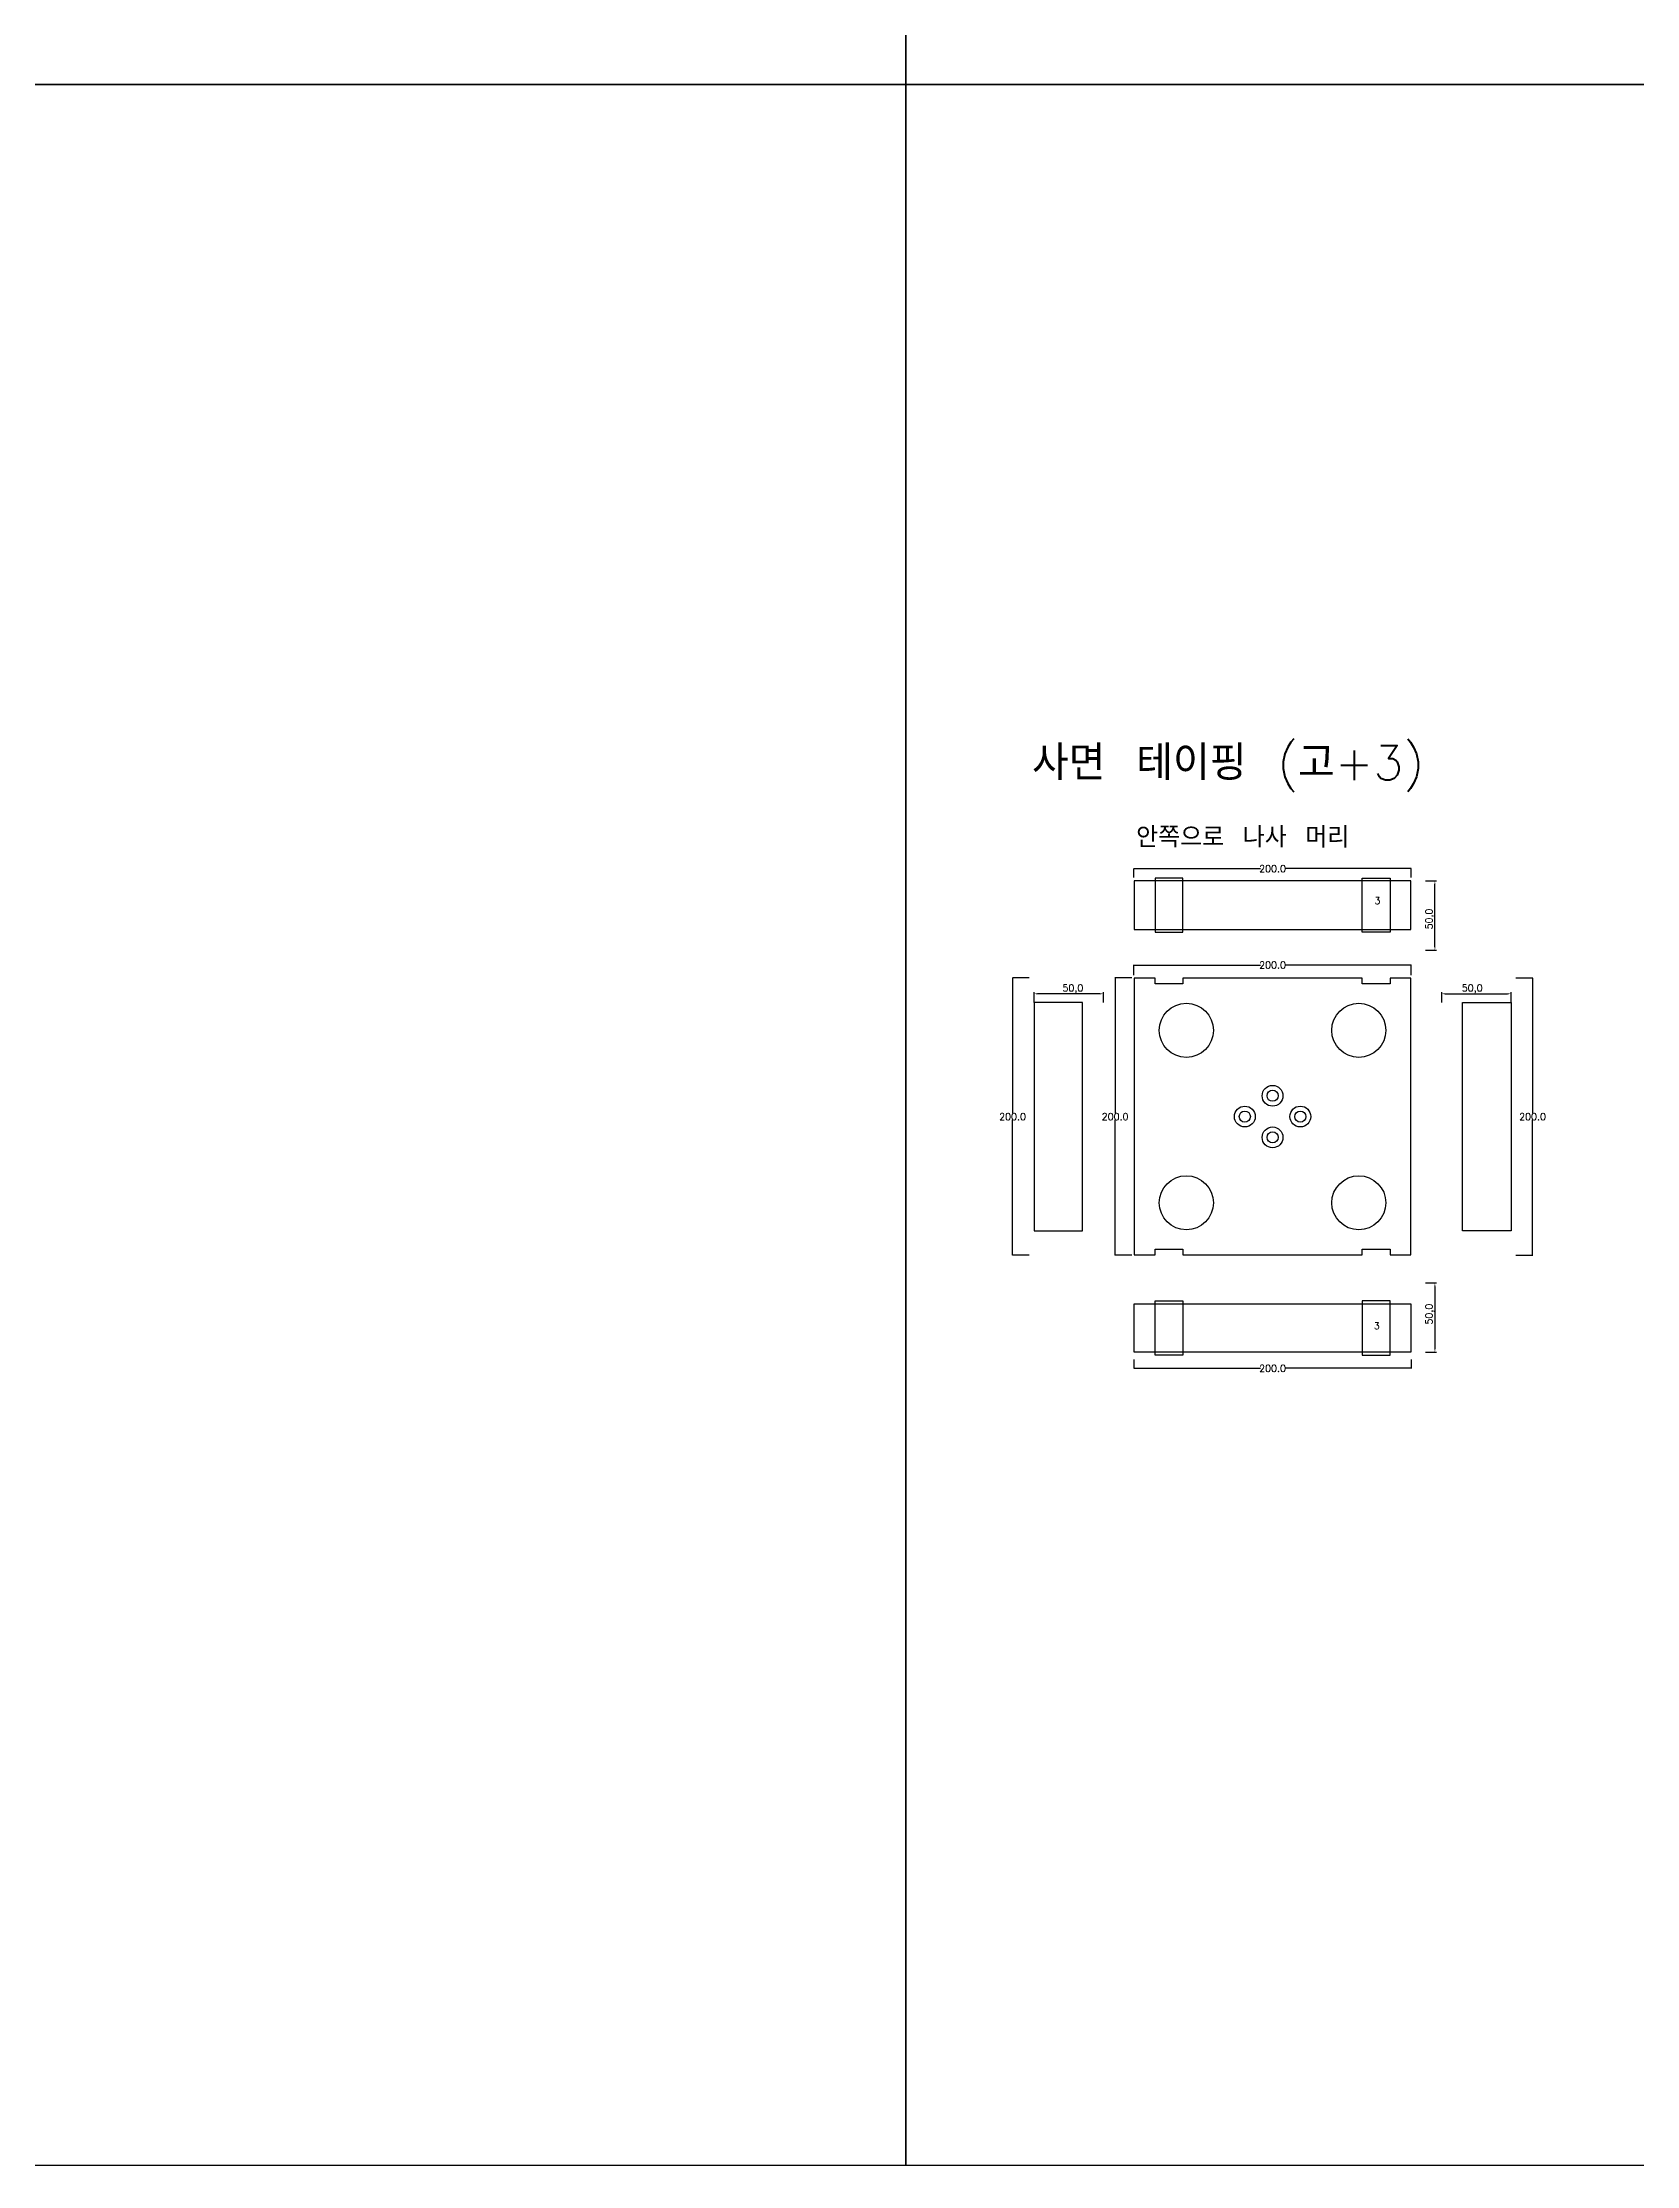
# Model space of a CAD drawing. Header units: millimetres. Extents: x 13291 to 28291, y 200 to 6643.
# Drawn here: x 18669 to 19818, y 200 to 1730 of the extents above; entities that cross this region are included whole.
import ezdxf

# ---------------------------------------------------------------- set-up
doc = ezdxf.new("R2010")
doc.units = ezdxf.units.MM
for name, color, linetype in [('TEXT', 3, 'Continuous'), ('볼트 구멍', 7, 'Continuous'), ('치구', 7, 'Continuous'), ('치수', 7, 'Continuous')]:
    doc.layers.add(name, color=color, linetype=linetype)
doc.styles.get("Standard").update_dxf_attribs({"font": 'txt.shx', "bigfont": 'whgtxt.shx'})
doc.dimstyles.new('ISO-25', dxfattribs={"dimtxt": 2.5, "dimasz": 2.5, "dimexe": 1.25, "dimexo": 0.625, "dimtad": 1, "dimtxsty": 'Standard', "dimcen": 2.5, "dimadec": 0, "dimazin": 0, "dimtfac": 1, "dimtmove": 0, "dimatfit": 3, "dimfxl": 0, "dimarcsym": 0})
doc.dimstyles.get("Standard").update_dxf_attribs({"dimtxt": 7, "dimasz": 0.18, "dimexe": 0.18, "dimexo": 0.0625, "dimgap": 0.09, "dimtad": 0, "dimtih": 1, "dimtoh": 1, "dimdec": 1, "dimzin": 0, "dimdsep": 46, "dimtxsty": 'Standard', "dimcen": 0.09, "dimadec": 0, "dimazin": 0, "dimtfac": 1, "dimtdec": 1, "dimtofl": 0, "dimtmove": 0, "dimatfit": 3, "dimfxl": 0, "dimtolj": 1, "dimtzin": 0, "dimarcsym": 0})

# ---------------------------------------------------------------- blocks, each defined once
blk = doc.blocks.new('*D24')
at = {"layer": 'Defpoints', "color": 0, "linetype": 'Continuous'}
for p in [(19455.8, 780.8), (19655.8, 780.8), (19655.8, 774.4)]:
    blk.add_point(p, dxfattribs=at)
at = {"layer": '치수', "color": 0, "linetype": 'Continuous', "lineweight": -2}
for p, q in [((19455.8, 780.7), (19455.8, 774.2)), ((19655.8, 780.7), (19655.8, 774.2)), ((19456, 774.4), (19547, 774.4)), ((19655.6, 774.4), (19564.6, 774.4))]:
    blk.add_line(p, q, dxfattribs=at)
at = {"layer": '치수', "color": 0, "linetype": 'Continuous'}
for points in [[(19456, 774.4), (19456, 774.4), (19455.8, 774.4)], [(19655.6, 774.4), (19655.6, 774.4), (19655.8, 774.4)]]:
    blk.add_solid(points, dxfattribs=at)
at = {"layer": '치수', "color": 0, "linetype": 'Continuous', "insert": (19555.8, 774.4), "char_height": 5, "attachment_point": 5}
blk.add_mtext('\\A1;200.0', dxfattribs=at)
blk = doc.blocks.new('*D25')
at = {"layer": 'Defpoints', "color": 0, "linetype": 'Continuous'}
for p in [(19655.8, 1134.5), (19455.8, 1128.1), (19655.8, 1128.1)]:
    blk.add_point(p, dxfattribs=at)
at = {"layer": '치수', "color": 0, "linetype": 'Continuous', "lineweight": -2}
for p, q in [((19455.8, 1128.1), (19455.8, 1134.7)), ((19456, 1134.5), (19547, 1134.5)), ((19655.6, 1134.5), (19564.6, 1134.5)), ((19655.8, 1128.1), (19655.8, 1134.7))]:
    blk.add_line(p, q, dxfattribs=at)
at = {"layer": '치수', "color": 0, "linetype": 'Continuous'}
for points in [[(19456, 1134.5), (19456, 1134.4), (19455.8, 1134.5)], [(19655.6, 1134.5), (19655.6, 1134.4), (19655.8, 1134.5)]]:
    blk.add_solid(points, dxfattribs=at)
at = {"layer": '치수', "color": 0, "linetype": 'Continuous', "insert": (19555.8, 1134.5), "char_height": 5, "attachment_point": 5}
blk.add_mtext('\\A1;200.0', dxfattribs=at)
blk = doc.blocks.new('*D26')
at = {"layer": 'Defpoints', "color": 0, "linetype": 'Continuous'}
for p in [(19455.8, 1057.6), (19655.8, 1065), (19655.8, 1057.6)]:
    blk.add_point(p, dxfattribs=at)
at = {"layer": '치수', "color": 0, "linetype": 'Continuous', "lineweight": -2}
for p, q in [((19455.8, 1057.7), (19455.8, 1065.2)), ((19456, 1065), (19547, 1065)), ((19655.6, 1065), (19564.6, 1065)), ((19655.8, 1057.7), (19655.8, 1065.2))]:
    blk.add_line(p, q, dxfattribs=at)
at = {"layer": '치수', "color": 0, "linetype": 'Continuous'}
for points in [[(19456, 1065), (19456, 1065), (19455.8, 1065)], [(19655.6, 1065), (19655.6, 1065), (19655.8, 1065)]]:
    blk.add_solid(points, dxfattribs=at)
at = {"layer": '치수', "color": 0, "linetype": 'Continuous', "insert": (19555.8, 1065), "char_height": 5, "attachment_point": 5}
blk.add_mtext('\\A1;200.0', dxfattribs=at)
blk = doc.blocks.new('*D30')
at = {"layer": 'Defpoints', "color": 0, "linetype": 'Continuous'}
for p in [(19454.3, 1055.8), (19442.3, 855.8), (19454.3, 855.8)]:
    blk.add_point(p, dxfattribs=at)
at = {"layer": '치수', "color": 0, "linetype": 'Continuous', "lineweight": -2}
for p, q in [((19454.3, 1055.8), (19442.1, 1055.8)), ((19442.3, 1055.6), (19442.3, 958.4)), ((19442.3, 856), (19442.3, 953.2)), ((19454.3, 855.8), (19442.1, 855.8))]:
    blk.add_line(p, q, dxfattribs=at)
at = {"layer": '치수', "color": 0, "linetype": 'Continuous'}
for points in [[(19442.2, 1055.6), (19442.3, 1055.6), (19442.3, 1055.8)], [(19442.2, 856), (19442.3, 856), (19442.3, 855.8)]]:
    blk.add_solid(points, dxfattribs=at)
at = {"layer": '치수', "color": 0, "linetype": 'Continuous', "insert": (19442.3, 955.8), "char_height": 5, "attachment_point": 5}
blk.add_mtext('\\A1;200.0', dxfattribs=at)
blk = doc.blocks.new('*D31')
at = {"layer": 'Defpoints', "color": 0}
for p in [(19383.9, 1044.3), (19383.9, 1037.5), (19433.9, 1037.5)]:
    blk.add_point(p, dxfattribs=at)
at = {"layer": '치수', "color": 0, "lineweight": -2}
for p, q in [((19383.9, 1038.1), (19383.9, 1045.5)), ((19431.4, 1044.3), (19386.4, 1044.3)), ((19433.9, 1038.1), (19433.9, 1045.5))]:
    blk.add_line(p, q, dxfattribs=at)
at = {"layer": '치수', "color": 0}
for points in [[(19386.4, 1044.7), (19386.4, 1043.8), (19383.9, 1044.3)], [(19431.4, 1044.7), (19431.4, 1043.8), (19433.9, 1044.3)]]:
    blk.add_solid(points, dxfattribs=at)
at = {"layer": '치수', "color": 0, "insert": (19411.9, 1047.8), "char_height": 5, "attachment_point": 5}
blk.add_mtext('50,0', dxfattribs=at)
blk = doc.blocks.new('*D32')
at = {"layer": 'Defpoints', "color": 0, "linetype": 'Continuous'}
for p in [(19380.5, 1055.8), (19368.4, 855.8), (19380.5, 855.8)]:
    blk.add_point(p, dxfattribs=at)
at = {"layer": '치수', "color": 0, "linetype": 'Continuous', "lineweight": -2}
for p, q in [((19380.4, 1055.8), (19368.3, 1055.8)), ((19368.4, 1055.6), (19368.4, 958.4)), ((19368.4, 856), (19368.4, 953.2)), ((19380.4, 855.8), (19368.3, 855.8))]:
    blk.add_line(p, q, dxfattribs=at)
at = {"layer": '치수', "color": 0, "linetype": 'Continuous'}
for points in [[(19368.4, 1055.6), (19368.5, 1055.6), (19368.4, 1055.8)], [(19368.4, 856), (19368.5, 856), (19368.4, 855.8)]]:
    blk.add_solid(points, dxfattribs=at)
at = {"layer": '치수', "color": 0, "linetype": 'Continuous', "insert": (19368.4, 955.8), "char_height": 5, "attachment_point": 5}
blk.add_mtext('\\A1;200.0', dxfattribs=at)
blk = doc.blocks.new('*D49')
at = {"layer": 'Defpoints', "color": 0}
for p in [(19665.5, 835.9), (19665.5, 785.9), (19672.8, 785.9)]:
    blk.add_point(p, dxfattribs=at)
at = {"layer": '치수', "color": 0, "lineweight": -2}
for p, q in [((19666.1, 835.9), (19674, 835.9)), ((19672.8, 833.4), (19672.8, 788.4)), ((19666.1, 785.9), (19674, 785.9))]:
    blk.add_line(p, q, dxfattribs=at)
at = {"layer": '치수', "color": 0}
for points in [[(19672.4, 833.4), (19673.2, 833.4), (19672.8, 835.9)], [(19672.4, 788.4), (19673.2, 788.4), (19672.8, 785.9)]]:
    blk.add_solid(points, dxfattribs=at)
at = {"layer": '치수', "color": 0, "insert": (19669.3, 813.4), "char_height": 5, "attachment_point": 5, "rotation": 90}
blk.add_mtext('50,0', dxfattribs=at)
blk = doc.blocks.new('*D50')
at = {"layer": 'Defpoints', "color": 0, "linetype": 'Continuous'}
for p in [(19731.1, 1055.8), (19731.1, 855.8), (19743.2, 855.8)]:
    blk.add_point(p, dxfattribs=at)
at = {"layer": '치수', "color": 0, "linetype": 'Continuous', "lineweight": -2}
for p, q in [((19731.2, 1055.8), (19743.3, 1055.8)), ((19743.2, 1055.6), (19743.2, 958.4)), ((19743.2, 856), (19743.2, 953.2)), ((19731.2, 855.8), (19743.3, 855.8))]:
    blk.add_line(p, q, dxfattribs=at)
at = {"layer": '치수', "color": 0, "linetype": 'Continuous'}
for points in [[(19743.1, 1055.6), (19743.2, 1055.6), (19743.2, 1055.8)], [(19743.1, 856), (19743.2, 856), (19743.2, 855.8)]]:
    blk.add_solid(points, dxfattribs=at)
at = {"layer": '치수', "color": 0, "linetype": 'Continuous', "insert": (19743.2, 955.8), "char_height": 5, "attachment_point": 5}
blk.add_mtext('\\A1;200.0', dxfattribs=at)
blk = doc.blocks.new('*D51')
at = {"layer": 'Defpoints', "color": 0}
for p in [(19665.5, 1125.7), (19672.8, 1125.7), (19665.5, 1075.7)]:
    blk.add_point(p, dxfattribs=at)
at = {"layer": '치수', "color": 0, "lineweight": -2}
for p, q in [((19666.1, 1125.7), (19674, 1125.7)), ((19672.8, 1078.2), (19672.8, 1123.2)), ((19666.1, 1075.7), (19674, 1075.7))]:
    blk.add_line(p, q, dxfattribs=at)
at = {"layer": '치수', "color": 0}
for points in [[(19672.4, 1123.2), (19673.2, 1123.2), (19672.8, 1125.7)], [(19672.4, 1078.2), (19673.2, 1078.2), (19672.8, 1075.7)]]:
    blk.add_solid(points, dxfattribs=at)
at = {"layer": '치수', "color": 0, "insert": (19669.3, 1098.2), "char_height": 5, "attachment_point": 5, "rotation": 90}
blk.add_mtext('50,0', dxfattribs=at)
blk = doc.blocks.new('*D52')
at = {"layer": 'Defpoints', "color": 0}
for p in [(19727.7, 1044.3), (19677.7, 1037.5), (19727.7, 1037.5)]:
    blk.add_point(p, dxfattribs=at)
at = {"layer": '치수', "color": 0, "lineweight": -2}
for p, q in [((19677.7, 1038.1), (19677.7, 1045.5)), ((19680.2, 1044.3), (19725.2, 1044.3)), ((19727.7, 1038.1), (19727.7, 1045.5))]:
    blk.add_line(p, q, dxfattribs=at)
at = {"layer": '치수', "color": 0}
for points in [[(19680.2, 1044.7), (19680.2, 1043.8), (19677.7, 1044.3)], [(19725.2, 1044.7), (19725.2, 1043.8), (19727.7, 1044.3)]]:
    blk.add_solid(points, dxfattribs=at)
at = {"layer": '치수', "color": 0, "insert": (19699.7, 1047.8), "char_height": 5, "attachment_point": 5}
blk.add_mtext('50,0', dxfattribs=at)

msp = doc.modelspace()

# ---------------------------------------------------------------- linework, layer by layer
at = {"layer": 'TEXT', "color": 6}
for points in [[(16291.441, 1699.699), (16291.441, 3199.699), (19291.441, 3199.699), (19291.441, 1699.699)], [(19291.441, 1699.699), (19291.441, 3199.699), (22291.441, 3199.699), (22291.441, 1699.699)], [(16291.441, 199.699), (16291.441, 1699.699), (19291.441, 1699.699), (19291.441, 199.699)], [(19291.441, 199.699), (19291.441, 1699.699), (22291.441, 1699.699), (22291.441, 199.699)]]:
    msp.add_lwpolyline(points, close=True, dxfattribs=at)
at = {"layer": '볼트 구멍', "color": 2}
for centre in [(19555.801, 970.786), (19535.801, 955.786), (19575.801, 955.786), (19555.801, 940.786)]:
    msp.add_circle(centre, 7.5, dxfattribs=at)
at = {"layer": '볼트 구멍', "color": 3}
for centre in [(19555.801, 970.786), (19535.801, 955.786), (19575.801, 955.786), (19555.801, 940.786)]:
    msp.add_circle(centre, 4, dxfattribs=at)
at = {"layer": '치구'}
for points in [[(19456.151, 1090.655), (19655.451, 1090.655), (19655.451, 1125.655), (19456.151, 1125.655)], [(19456.151, 856.136), (19471.151, 856.136), (19471.151, 860.136), (19491.151, 860.136), (19491.151, 856.136), (19620.451, 856.136), (19620.451, 860.136), (19640.451, 860.136), (19640.451, 856.136), (19655.451, 856.136), (19655.451, 1055.436), (19640.451, 1055.436), (19640.451, 1051.436), (19620.451, 1051.436), (19620.451, 1055.436), (19491.151, 1055.436), (19491.151, 1051.436), (19471.151, 1051.436), (19471.151, 1055.436), (19456.151, 1055.436)], [(19418.901, 1038.036), (19383.901, 1038.036), (19383.901, 873.536), (19418.901, 873.536)], [(19692.701, 1038.036), (19727.701, 1038.036), (19727.701, 873.536), (19692.701, 873.536)], [(19456.151, 820.917), (19655.451, 820.917), (19655.451, 785.917), (19456.151, 785.917)]]:
    msp.add_lwpolyline(points, close=True, dxfattribs=at)
at = {"layer": '치구', "color": 1}
for points in [[(19471.151, 1088.655), (19491.151, 1088.655), (19491.151, 1127.652), (19471.151, 1127.652)], [(19640.451, 1088.655), (19620.451, 1088.655), (19620.451, 1127.652), (19640.451, 1127.652)], [(19471.151, 822.917), (19491.151, 822.917), (19491.151, 783.919), (19471.151, 783.919)], [(19640.451, 822.917), (19620.451, 822.917), (19620.451, 783.919), (19640.451, 783.919)]]:
    msp.add_lwpolyline(points, close=True, dxfattribs=at)
at = {"layer": '치구'}
for centre in [(19493.651, 1017.936), (19617.951, 1017.936), (19493.651, 893.636), (19617.951, 893.636)]:
    msp.add_circle(centre, 19.5, dxfattribs=at)

# ---------------------------------------------------------------- texts
at = {"layer": 'TEXT', "linetype": 'Continuous'}
msp.add_text('사면 테이핑 (고+3)', height=25, dxfattribs=at).set_placement((19382.404, 1198.303))
at = {"layer": 'TEXT', "color": 1}
for s, height, p in [('안쪽으로 나사 머리', 15, (19457.455, 1149.712)), ('3', 5, (19629.263, 1108.956)), ('3', 5, (19628.792, 802.447))]:
    msp.add_text(s, height=height, dxfattribs=at).set_placement(p)

# ---------------------------------------------------------------- dimensions: what is measured, and where the dimension line sits
at = {"layer": '치수', "color": 4, "linetype": 'Continuous'}
for base, p1, p2, picture, middle in [((19655.801, 1134.476), (19455.801, 1128.079), (19655.801, 1128.079), '*D25', (19555.801, 1134.476)), ((19655.801, 774.406), (19455.801, 780.803), (19655.801, 780.803), '*D24', (19555.801, 774.406))]:
    dim = msp.add_linear_dim(base=base, p1=p1, p2=p2, dimstyle='Standard', override={"dimtxt": 5}, dxfattribs=at)
    dim.commit()
    dim.dimension.update_dxf_attribs({"geometry": picture, "text_midpoint": middle, "dimtype": 160})
at = {"layer": '치수', "color": 4}
for base, p1, p2, angle, picture, middle in [((19672.799, 1125.655), (19665.481, 1075.655), (19665.481, 1125.655), 90, '*D51', (19672.799, 1098.155)), ((19383.901, 1044.262), (19433.901, 1037.486), (19383.901, 1037.486), 180, '*D31', (19411.901, 1044.262)), ((19672.799, 785.917), (19665.481, 835.917), (19665.481, 785.917), 270, '*D49', (19672.799, 813.417))]:
    dim = msp.add_linear_dim(base=base, p1=p1, p2=p2, angle=angle, dimstyle='ISO-25', override={"dimtxt": 5, "dimdec": 1, "dimzin": 0, "dimtdec": 1}, dxfattribs=at)
    dim.commit()
    dim.dimension.update_dxf_attribs({"geometry": picture, "text_midpoint": middle, "dimtype": 160})
at = {"layer": '치수', "color": 4, "linetype": 'Continuous'}
dim = msp.add_linear_dim(base=(19655.801, 1065.007), p1=(19455.801, 1057.61), p2=(19655.801, 1057.61), dimstyle='Standard', override={"dimtxt": 5}, dxfattribs=at)
dim.commit()
dim.dimension.update_dxf_attribs({"geometry": '*D26', "text_midpoint": (19555.801, 1065.007)})
for base, p1, p2, picture, middle in [((19368.433, 855.786), (19380.503, 1055.786), (19380.503, 855.786), '*D32', (19368.433, 955.786)), ((19442.271, 855.786), (19454.341, 1055.786), (19454.341, 855.786), '*D30', (19442.271, 955.786)), ((19743.169, 855.786), (19731.099, 1055.786), (19731.099, 855.786), '*D50', (19743.169, 955.786))]:
    dim = msp.add_linear_dim(base=base, p1=p1, p2=p2, angle=90, dimstyle='Standard', override={"dimtxt": 5}, dxfattribs=at)
    dim.commit()
    dim.dimension.update_dxf_attribs({"geometry": picture, "text_midpoint": middle})
at = {"layer": '치수', "color": 4}
dim = msp.add_linear_dim(base=(19727.701, 1044.262), p1=(19677.701, 1037.486), p2=(19727.701, 1037.486), dimstyle='ISO-25', override={"dimtxt": 5, "dimdec": 1, "dimzin": 0, "dimtdec": 1}, dxfattribs=at)
dim.commit()
dim.dimension.update_dxf_attribs({"geometry": '*D52', "text_midpoint": (19699.701, 1044.262), "dimtype": 160})

doc.saveas('drawing.dxf')
